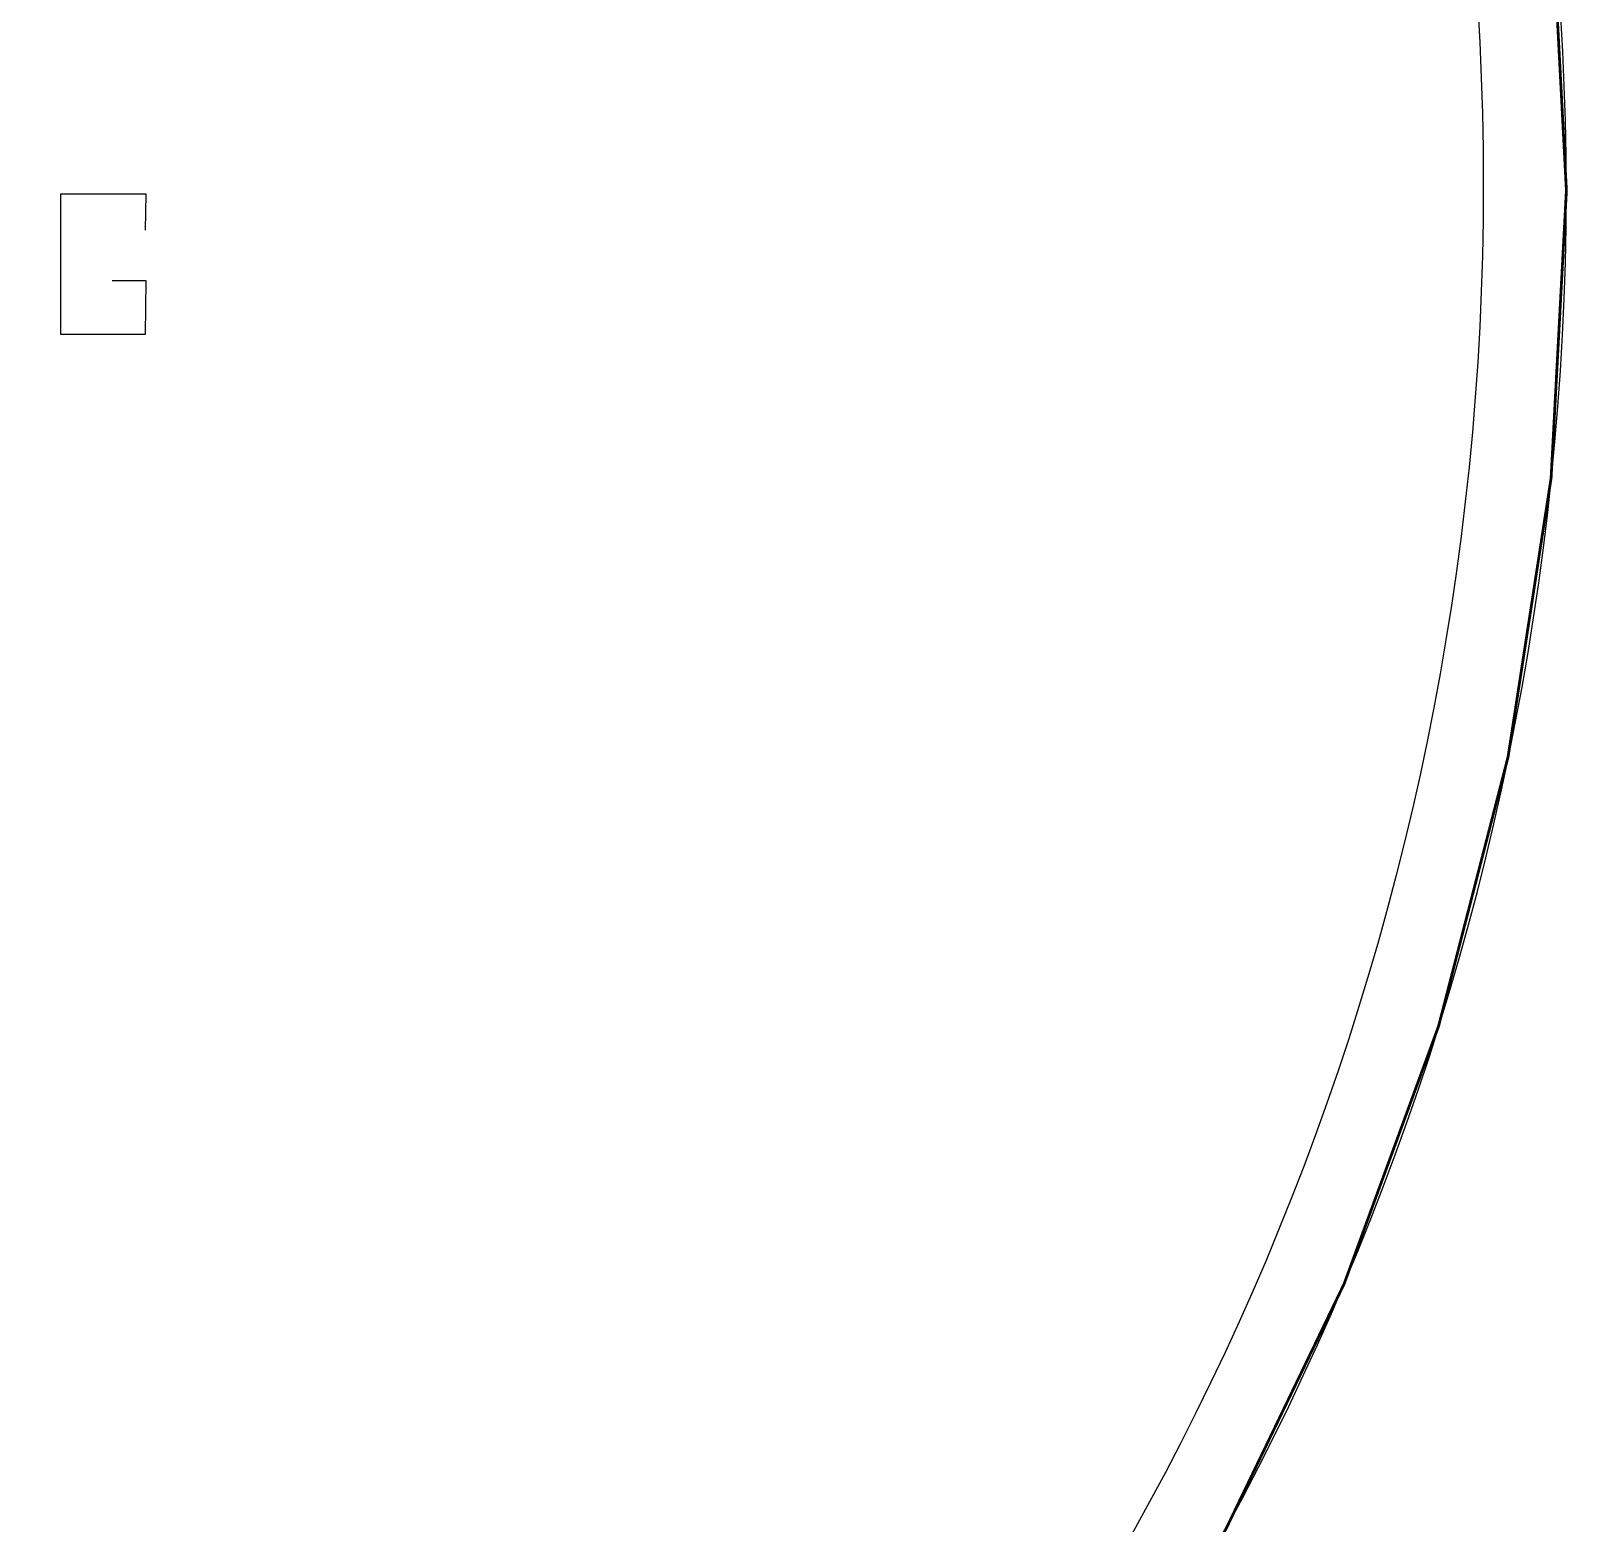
# Model space of a CAD drawing. Extents: x 0 to 595, y -1 to 841.
# Drawn here: x 430.23 to 475.85, y 132.91 to 177.1 of the extents above; entities that cross this region are included whole.
import ezdxf

# ---------------------------------------------------------------- set-up
doc = ezdxf.new("R2010")
doc.units = 0
doc.header["$MEASUREMENT"] = 0
doc.header["$XCLIPFRAME"] = 2
doc.linetypes.add('atContinuous2', pattern=[0])
doc.layers.add('at_Entity', color=7, linetype='Continuous')
doc.layers.add('at_Solid', color=7, linetype='Continuous')
picture_1 = doc.add_image_def('image1.jpg', size_in_pixel=(1446, 2048))

msp = doc.modelspace()

# ---------------------------------------------------------------- linework, layer by layer
at = {"layer": 'at_Entity', "color": 7}
msp.add_lwpolyline([(475.237, 180.873, 0.0822, 0.0822, 0), (475.682, 172.37, 0.0822, 0.0822, 0), (475.229, 163.857, 0.0822, 0.0822, 0), (473.955, 155.597, 0.0822, 0.0822, 0), (471.9, 147.632, 0.0822, 0.0822, 0), (469.104, 140.001, 0.0822, 0.0822, 0), (465.609, 132.746, 0.0822, 0.0822, 0), (461.455, 125.906, 0.0822, 0.0822, 0), (456.683, 119.523, 0.0822, 0.0822, 0), (451.332, 113.636, 0.0822, 0.0822, 0), (445.444, 108.287, 0.0822, 0.0822, 0), (439.06, 103.516, 0.0822, 0.0822, 0), (432.219, 99.364, 0.0822, 0.0822, 0), (424.962, 95.871, 0.0822, 0.0822, 0), (417.331, 93.077, 0.0822, 0.0822, 0), (409.365, 91.024, 0.0822, 0.0822, 0), (401.105, 89.752, 0.0822, 0.0822, 0), (392.592, 89.302, 0.0822, 0.0822, 0), (384.08, 89.754, 0.0822, 0.0822, 0)], format="xyseb", dxfattribs=at)
msp.add_lwpolyline([(475.237, 180.873, 0.0822, 0.0822, 0), (475.682, 172.37, 0.0822, 0.0822, 0), (475.229, 163.857, 0.0822, 0.0822, 0), (473.955, 155.597, 0.0822, 0.0822, 0), (471.9, 147.632, 0.0822, 0.0822, 0), (469.104, 140.001, 0.0822, 0.0822, 0), (465.609, 132.746, 0.0822, 0.0822, 0), (461.455, 125.906, 0.0822, 0.0822, 0), (456.683, 119.523, 0.0822, 0.0822, 0), (451.332, 113.636, 0.0822, 0.0822, 0), (445.444, 108.287, 0.0822, 0.0822, 0), (439.06, 103.516, 0.0822, 0.0822, 0), (432.219, 99.364, 0.0822, 0.0822, 0), (424.962, 95.871, 0.0822, 0.0822, 0), (417.331, 93.077, 0.0822, 0.0822, 0), (409.365, 91.024, 0.0822, 0.0822, 0), (401.105, 89.752, 0.0822, 0.0822, 0), (392.592, 89.302, 0.0822, 0.0822, 0), (384.08, 89.754, 0.0822, 0.0822, 0)], format="xyseb", dxfattribs=at)
msp.add_lwpolyline([(475.237, 180.873, 0.0822, 0.0822, 0), (475.682, 172.37, 0.0822, 0.0822, 0), (475.229, 163.857, 0.0822, 0.0822, 0), (473.955, 155.597, 0.0822, 0.0822, 0), (471.9, 147.632, 0.0822, 0.0822, 0), (469.104, 140.001, 0.0822, 0.0822, 0), (465.609, 132.746, 0.0822, 0.0822, 0), (461.455, 125.906, 0.0822, 0.0822, 0), (456.683, 119.523, 0.0822, 0.0822, 0), (451.332, 113.636, 0.0822, 0.0822, 0), (445.444, 108.287, 0.0822, 0.0822, 0), (439.06, 103.516, 0.0822, 0.0822, 0), (432.219, 99.364, 0.0822, 0.0822, 0), (424.962, 95.871, 0.0822, 0.0822, 0), (417.331, 93.077, 0.0822, 0.0822, 0), (409.365, 91.024, 0.0822, 0.0822, 0), (401.105, 89.752, 0.0822, 0.0822, 0), (392.592, 89.302, 0.0822, 0.0822, 0), (384.08, 89.754, 0.0822, 0.0822, 0)], format="xyseb", dxfattribs=at)
msp.add_lwpolyline([(475.237, 180.873, 0.0822, 0.0822, 0), (475.682, 172.37, 0.0822, 0.0822, 0), (475.229, 163.857, 0.0822, 0.0822, 0), (473.955, 155.597, 0.0822, 0.0822, 0), (471.9, 147.632, 0.0822, 0.0822, 0), (469.104, 140.001, 0.0822, 0.0822, 0), (465.609, 132.746, 0.0822, 0.0822, 0), (461.455, 125.906, 0.0822, 0.0822, 0), (456.683, 119.523, 0.0822, 0.0822, 0), (451.332, 113.636, 0.0822, 0.0822, 0), (445.444, 108.287, 0.0822, 0.0822, 0), (439.06, 103.516, 0.0822, 0.0822, 0), (432.219, 99.364, 0.0822, 0.0822, 0), (424.962, 95.871, 0.0822, 0.0822, 0), (417.331, 93.077, 0.0822, 0.0822, 0), (409.365, 91.024, 0.0822, 0.0822, 0), (401.105, 89.752, 0.0822, 0.0822, 0), (392.592, 89.302, 0.0822, 0.0822, 0), (384.08, 89.754, 0.0822, 0.0822, 0)], format="xyseb", dxfattribs=at)
at = {"layer": 'at_Entity', "color": 7, "linetype": 'atContinuous2'}
msp.add_circle((391.384, 172.548), 81.838, dxfattribs=at)
for centre, radius, start, end in [((392.646, 172.406), 83.031, 359.97459, 90.0226), ((392.537, 172.455), 83.144, 270.03797, 359.94077)]:
    msp.add_arc(centre, radius, start, end, dxfattribs=at)
at = {"layer": 'at_Solid', "color": 28}
for p, q in [((433.648, 172.262), (431.109, 172.262)), ((431.109, 172.262), (431.109, 168.117)), ((433.621, 171.197), (433.648, 172.262)), ((433.648, 169.695), (432.638, 169.695)), ((433.621, 168.117), (433.648, 169.695)), ((431.109, 168.117), (433.621, 168.117))]:
    msp.add_line(p, q, dxfattribs=at)

# ---------------------------------------------------------------- pictures from other files: only their frames are drawn
image = msp.add_image(picture_1, insert=(0, 0.007), size_in_units=(594.459, 841.545))
image.set_boundary_path([(0.0258, 2047.9834), (1446.026, 2047.9834), (1446.026, -0.0166), (0.0258, -0.0166), (0.0258, 2047.9834)])

doc.saveas('drawing.dxf')
